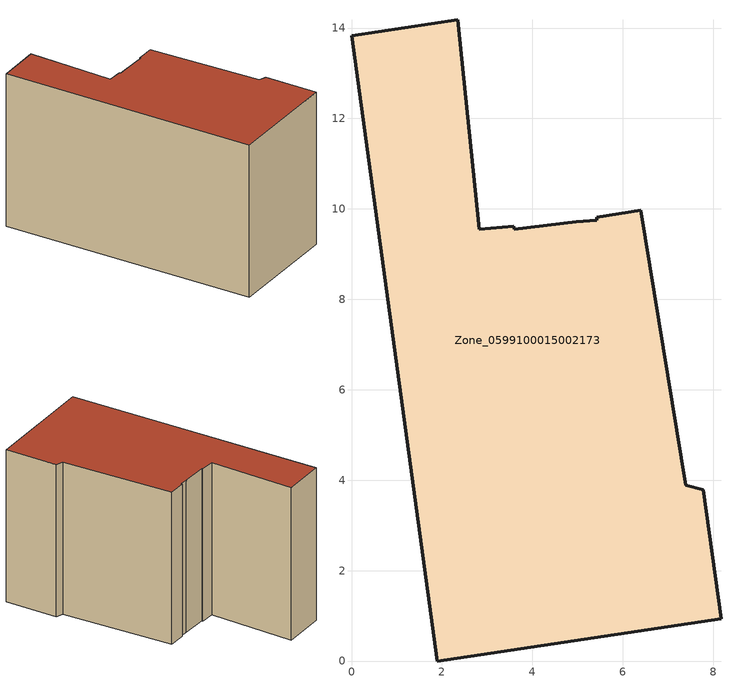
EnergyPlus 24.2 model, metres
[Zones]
Zone_0599100015002173
 floor ground (C_G): 2.83,9.55 3.59,9.61 3.6,9.54 4.97,9.71 5.43,9.75 5.43,9.82 6.4,9.96 7.39,3.88 7.78,3.79 8.17,0.94 1.9,0 0,13.83 2.35,14.18 z0.72
 wall outside (C_F): 0,13.83 1.9,0 8.17,0.94 7.78,3.79 7.39,3.88 6.4,9.96 5.43,9.82 5.43,9.75 4.97,9.71 3.6,9.54 3.59,9.61 2.83,9.55 2.35,14.18 0,13.83 z0.72:9.18
 roof outside (C_R): 3.59,9.61 2.83,9.55 2.35,14.18 0,13.83 1.9,0 8.17,0.94 7.78,3.79 7.39,3.88 6.4,9.96 5.43,9.82 5.43,9.75 4.97,9.71 3.6,9.54 z9.18
[BUILDING]
Pand.0599100015002173: North Axis=0; Terrain=City; Loads Convergence Tolerance Value=0.04; Temperature Convergence Tolerance Value=0.4; Solar Distribution=FullExterior; Maximum Number of Warmup Days=25; Minimum Number of Warmup Days=1
[Site:Location]
Rotterdam.The.Hague.AP_ZH_NLD Design_Conditions: Latitude=51.96; Longitude=4.45; Time Zone=1; Elevation=-4.5
[SITE:GROUNDTEMPERATURE:BUILDINGSURFACE]
18, 18, 18, 18, 18, 18, 18, 18, 18, 18, 18, 18
[MATERIAL] Thermal Absorptance=0.9; Solar Absorptance=0.7; Visible Absorptance=0.7
Name | Roughness | Thickness | Conductivity | Density | Specific Heat
G.TI.1975-1991 | MediumSmooth | 0.15 | 0.288461 | 540 | 1210
F.TI.1975-1991 | Rough | 0.3 | 0.230769 | 1920 | 840
R.TI.1975-1991 | MediumRough | 0.2 | 0.153846 | 1500 | 1000
[CONSTRUCTION]
C_G: G.TI.1975-1991
C_F: F.TI.1975-1991
C_R: R.TI.1975-1991
[ZONE]
Zone_0599100015002173: Type=1; Multiplier=1; Ceiling Height=Autocalculate; Volume=Autocalculate; Floor Area=autocalculate; Part of Total Floor Area=Yes
[ZONEINFILTRATION:DESIGNFLOWRATE]
Infil_Zone_0599100015002173: Zone or ZoneList or Space or SpaceList=Zone_0599100015002173; Schedule=AlwaysOn; Design Flow Rate Calculation Method=Flow/Area; Flow Rate per Floor Area=0.003; Constant Term Coefficient=1; Temperature Term Coefficient=0; Velocity Term Coefficient=0; Velocity Squared Term Coefficient=0
[HVACTEMPLATE:ZONE:IDEALLOADSAIRSYSTEM]
Zone_0599100015002173: Maximum Heating Supply Air Temperature=50; Minimum Cooling Supply Air Temperature=13; Maximum Heating Supply Air Humidity Ratio=0.0156; Minimum Cooling Supply Air Humidity Ratio=0.0077; Heating Limit=NoLimit; Cooling Limit=NoLimit; Dehumidification Control Type=ConstantSensibleHeatRatio; Cooling Sensible Heat Ratio=0.7; Dehumidification Setpoint=60; Humidification Control Type=None; Humidification Setpoint=30; Outdoor Air Method=None; Outdoor Air Flow Rate per Person=0.00944; Outdoor Air Flow Rate per Zone Floor Area=0; Outdoor Air Flow Rate per Zone=0; Demand Controlled Ventilation Type=None; Outdoor Air Economizer Type=NoEconomizer; Heat Recovery Type=None; Sensible Heat Recovery Effectiveness=0.7; Latent Heat Recovery Effectiveness=0.65
[ZONECONTROL:THERMOSTAT]
ThermostatControl_Zone_0599100015002173: Zone or ZoneList=Zone_0599100015002173; Control Type Schedule=DualSetpointControlType; Control 1=Thermostat_Zone_0599100015002173; Temperature Difference Between Cutout And Setpoint=0
[THERMOSTATSETPOINT:DUALSETPOINT]
Thermostat_Zone_0599100015002173: Heating Setpoint Temperature Schedule=HeatingSetpoint_Zone_0599100015002173; Cooling Setpoint Temperature Schedule=CoolingSetpoint_Zone_0599100015002173
[SCHEDULE:COMPACT]
HeatingSetpoint_Zone_0599100015002173: Through: 12/31, For: AllDays, Until: 24:00, 21
CoolingSetpoint_Zone_0599100015002173: Through: 12/31, For: AllDays, Until: 24:00, 24
DualSetpointControlType: Through: 12/31, For: AllDays, Until: 24:00, 4
AlwaysOn: Through: 12/31, For: AllDays, Until: 24:00, 1
